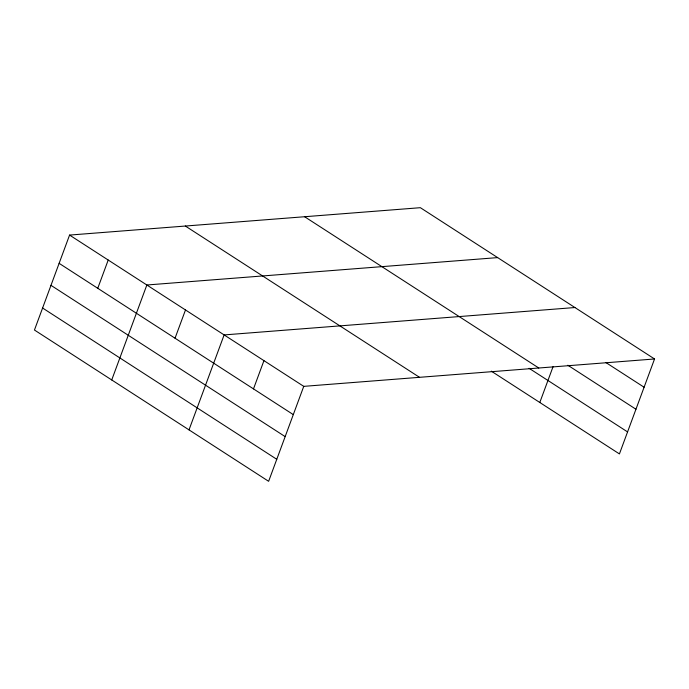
<?xml version="1.0" encoding="UTF-8"?>
<svg xmlns="http://www.w3.org/2000/svg" width="689" height="689" viewBox="0 0 689 689"><rect width="100%" height="100%" fill="white"/><g stroke="black" fill="none" stroke-linecap="round" stroke-linejoin="round"><path stroke-width="1.03" d="M654.55 358.969L420.368 207.69L69.572 235.078L34.45 330.031L268.632 481.31L303.754 386.357L654.55 358.969L619.428 453.922L491.283 371.147M97.76 288.295L108.216 260.037M111.73 379.958L146.852 284.996L497.647 257.608M175.04 338.213L185.496 309.955M189.01 429.876L224.132 334.923L574.927 307.535M253.492 388.897L263.947 360.64M539.806 402.488L553.052 366.677M606.053 362.655L644.094 387.227M567.831 365.23L635.956 409.24M304.607 216.725L538.789 368.004M529.074 368.288L627.567 431.917M185.341 226.035L419.515 377.314M69.572 235.078L303.754 386.357M59.125 263.336L293.307 414.614M50.977 285.341L285.16 436.619M42.589 308.017L276.771 459.296"/></g></svg>
